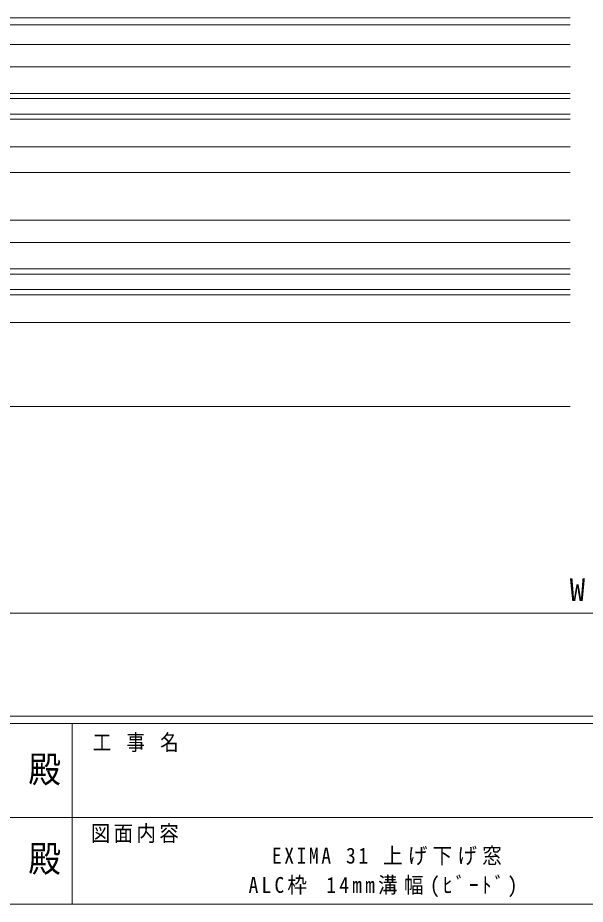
# Model space of a CAD drawing. Units: millimetres on the paper. Extents: x -397 to 397, y -282 to 282.
# Drawn here: x -19.5 to 90.5, y -282.1 to -110.4 of the extents above; entities that cross this region are included whole.
import ezdxf
from ezdxf.enums import TextEntityAlignment as Align

# ---------------------------------------------------------------- set-up
doc = ezdxf.new("R2010")
doc.units = ezdxf.units.MM
for name, color, linetype, lineweight in [('0-1_YKK_ZWAK', 7, 'Continuous', 18), ('0-4_YKK_12', 2, 'Continuous', 18), ('0-7_YKK_D', 6, 'Continuous', 18)]:
    doc.layers.add(name, color=color, linetype=linetype, lineweight=lineweight)
doc.layers.add('0-2_USER1', color=7, linetype='Continuous')
doc.styles.add('ＭＳ ゴシック', font='')
doc.styles.get('ＭＳ ゴシック').set_extended_font_data('MS Gothic')

msp = doc.modelspace()

# ---------------------------------------------------------------- linework, layer by layer
at = {"layer": '0-1_YKK_ZWAK'}
for p, q in [((376.092, -245.688), (-393.908, -245.688)), ((338.292, -247.088), (-393.908, -247.088)), ((-8.908, -247.088), (-8.908, -282.088)), ((-136.308, -265.287), (-7.508, -265.287)), ((-7.508, -265.287), (121.292, -265.287)), ((-393.908, -282.088), (338.292, -282.088))]:
    msp.add_line(p, q, dxfattribs=at)
at = {"layer": '0-4_YKK_12'}
for p, q in [((87.62, -110.388), (-101.18, -110.388)), ((-71.58, -111.788), (87.62, -111.788)), ((-70.88, -115.588), (87.62, -115.588)), ((87.62, -119.888), (-70.88, -119.888)), ((-33.689, -125.038), (87.62, -125.038)), ((-33.689, -126.038), (87.62, -126.038)), ((-33.689, -129.038), (87.62, -129.038)), ((-33.689, -130.038), (87.62, -130.038)), ((-29.207, -135.388), (87.62, -135.388)), ((87.62, -140.388), (-86.18, -140.388)), ((-28.733, -149.588), (87.62, -149.588)), ((87.62, -153.888), (-29.425, -153.888)), ((-33.647, -159.038), (87.62, -159.038)), ((-33.647, -160.038), (87.62, -160.038)), ((-33.647, -163.038), (87.62, -163.038)), ((-33.647, -164.038), (87.62, -164.038)), ((87.62, -169.388), (-28.893, -169.388)), ((-80.88, -185.688), (87.62, -185.688))]:
    msp.add_line(p, q, dxfattribs=at)
at = {"layer": '0-7_YKK_D'}
msp.add_line((272.12, -225.688), (-93.88, -225.688), dxfattribs=at)

# ---------------------------------------------------------------- texts
at = {"layer": '0-1_YKK_ZWAK', "style": 'ＭＳ ゴシック', "width": 0.9}
for p in [(-17.39, -260.044), (-17.39, -277.365)]:
    msp.add_text('殿', height=5.132, dxfattribs=at).set_placement(p, align=Align.BOTTOM_LEFT)
at = {"layer": '0-1_YKK_ZWAK', "char_height": 3.079, "attachment_point": 7, "style": 'ＭＳ ゴシック'}
for s, insert in [('\\T1.22;\\W0.85;工\\~事\\~名', (-4.896, -252.62)), ('\\T1.17;\\W0.9;図面内容', (-5.291, -270.236))]:
    msp.add_mtext(s, dxfattribs=dict(at, insert=insert))
at = {"layer": '0-2_USER1', "char_height": 3.079, "attachment_point": 7, "style": 'ＭＳ ゴシック'}
for s, insert in [('\\T1.27;\\W0.9;EXIMA\\~31\\~上げ下げ窓', (29.809, -274.537)), ('\\T1.33;\\W0.9;ALC枠\\~14mm溝幅(ﾋﾞｰﾄﾞ)', (25.289, -280.712))]:
    msp.add_mtext(s, dxfattribs=dict(at, insert=insert))
at = {"layer": '0-7_YKK_D', "color": 7, "style": 'ＭＳ ゴシック'}
msp.add_text('W', height=4.399, dxfattribs=at).set_placement((87.52, -224.688), align=Align.BOTTOM_LEFT)

doc.saveas('drawing.dxf')
